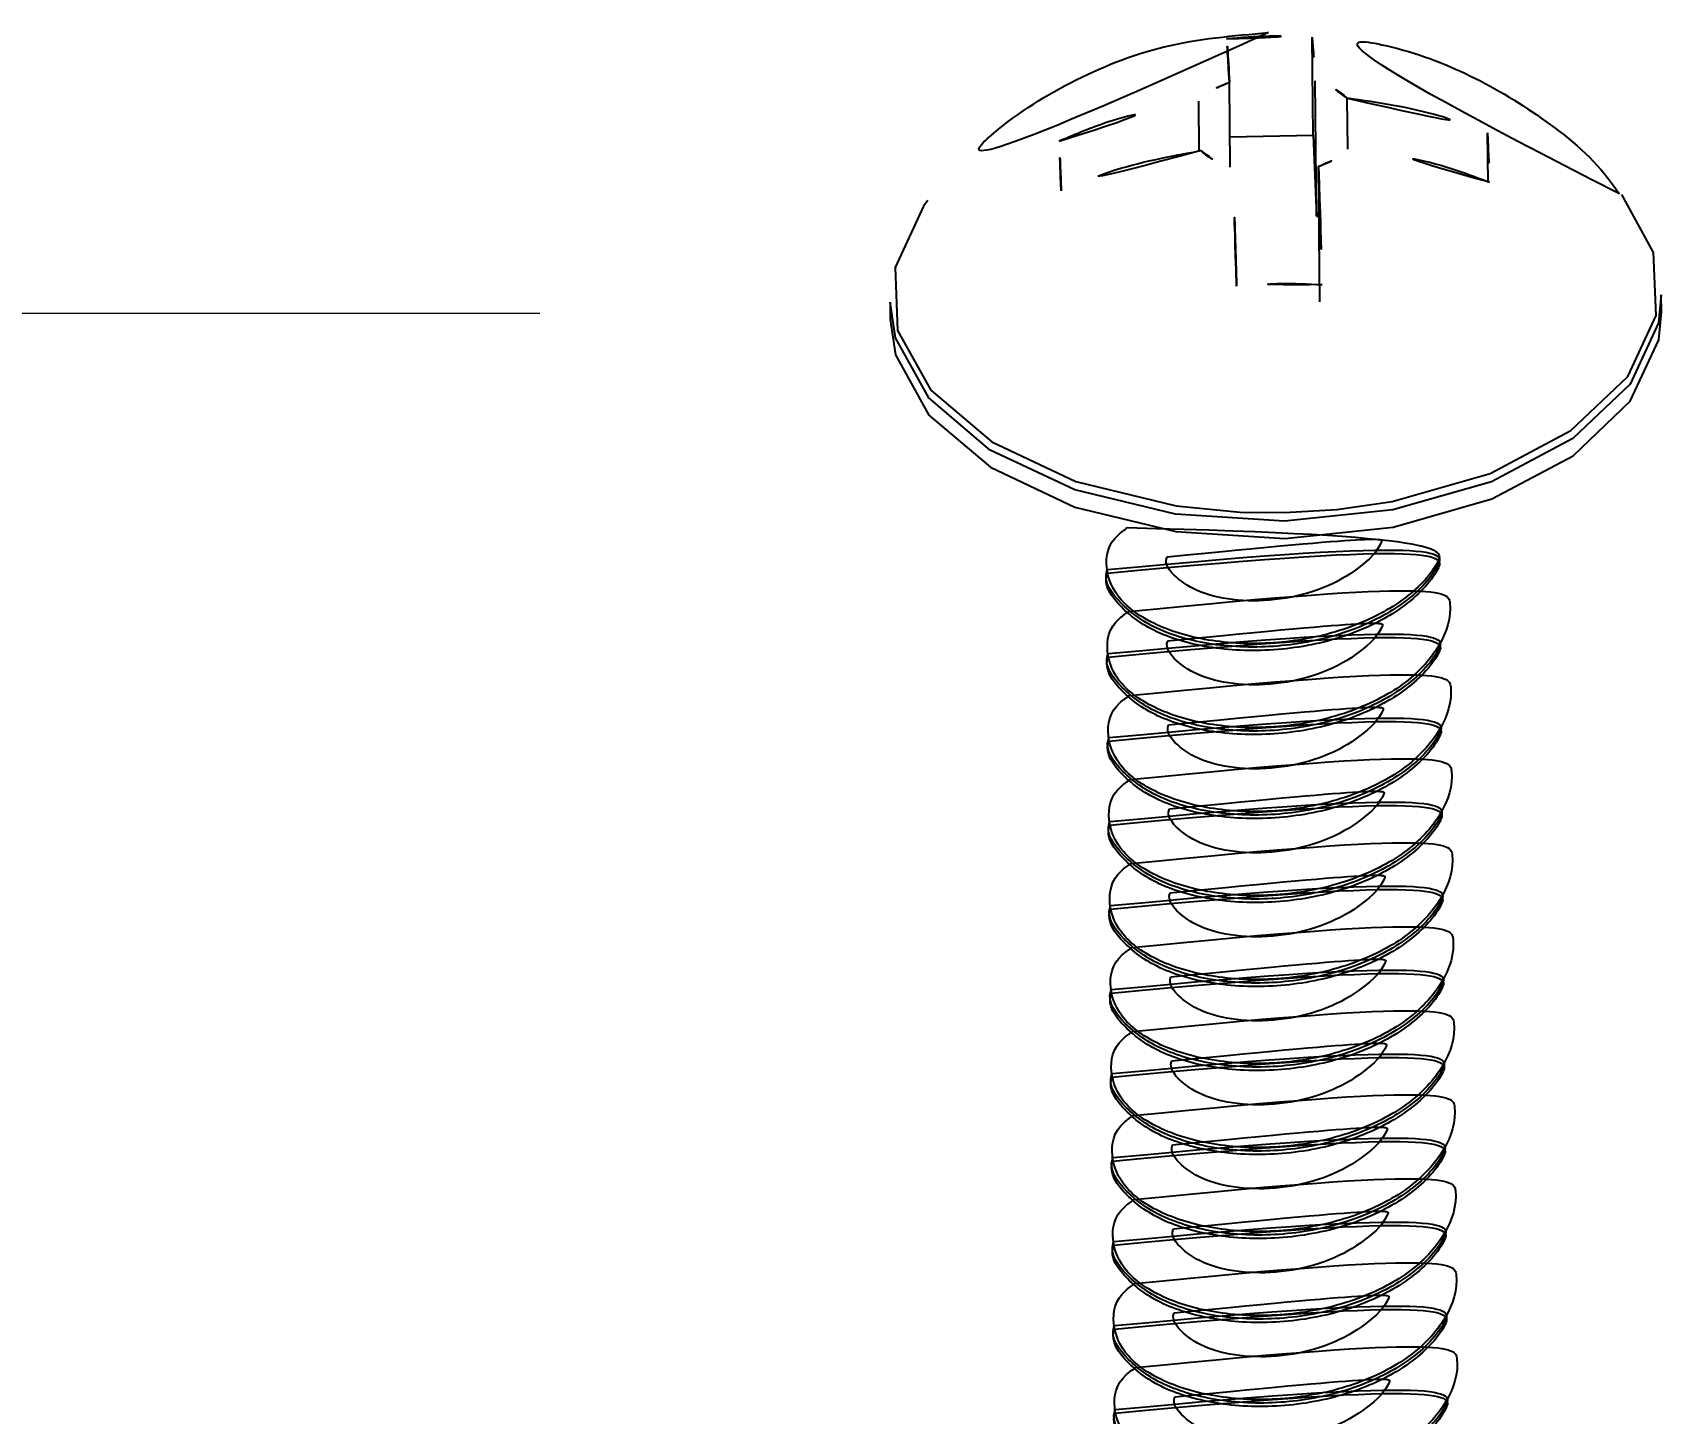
# Model space of a CAD drawing. Extents: x 16296680691 to 16296681387, y -37409617466 to -37409616989.
# Drawn here: x 16296681041.89 to 16296681060.14, y -37409617078.47 to -37409617063 of the extents above; entities that cross this region are included whole.
import ezdxf

# ---------------------------------------------------------------- set-up
doc = ezdxf.new("R2010")
doc.units = 0
doc.header["$LTSCALE"] = 10
doc.header["$MEASUREMENT"] = 0
doc.header["$PDMODE"] = 3
doc.header["$PDSIZE"] = -10
doc.layers.get('0').update_dxf_attribs({"linetype": 'CONTINUOUS'})
doc.layers.get('DEFPOINTS').update_dxf_attribs({"linetype": 'CONTINUOUS'})
doc.styles.add('Daelim Dimension', font='')
doc.styles.get('Daelim Dimension').set_extended_font_data('NanumGothic')
doc.dimstyles.new('DEFAULT', dxfattribs={"dimscale": 2, "dimtxt": 2, "dimasz": 2, "dimexe": 0, "dimexo": 2, "dimgap": 1, "dimtad": 1, "dimdec": 1, "dimzin": 9, "dimdsep": 46, "dimtxsty": 'Daelim Dimension', "dimcen": 0.5, "dimclrd": 252, "dimclre": 252, "dimclrt": 3, "dimadec": 1, "dimazin": 0, "dimtfac": 1, "dimtdec": 1, "dimtix": 1, "dimtmove": 0, "dimatfit": 3, "dimfxl": 1, "dimtolj": 1, "dimtzin": 1, "dimlwd": 9, "dimlwe": 9, "dimarcsym": 0})

# ---------------------------------------------------------------- blocks, each defined once
blk = doc.blocks.new('*D14')
at = {"color": 5, "lineweight": 9, "transparency": 16777216}
for p, q in [((16296681047.574579, -37409617066.150307), (16296681036.906321, -37409617066.150307)), ((16296681036.906321, -37409617070.150307), (16296681036.906321, -37409617089.763283)), ((16296681052.07793, -37409617093.763283), (16296681036.906321, -37409617093.763283))]:
    blk.add_line(p, q, dxfattribs=at)
at = {"color": 5, "transparency": 16777216}
for points in [[(16296681036.239651, -37409617070.150307), (16296681037.572981, -37409617070.150307), (16296681036.906321, -37409617066.150307)], [(16296681036.239651, -37409617089.763283), (16296681037.572981, -37409617089.763283), (16296681036.906321, -37409617093.763283)]]:
    blk.add_solid(points, dxfattribs=at)
at = {"layer": 'DEFPOINTS', "color": 0, "transparency": 16777216}
for p in [(16296681051.574579, -37409617066.150307), (16296681036.906321, -37409617093.763283), (16296681056.07793, -37409617093.763283)]:
    blk.add_point(p, dxfattribs=at)
at = {"color": 7, "transparency": 16777216, "insert": (16296681029.45566, -37409617079.956787), "char_height": 10, "attachment_point": 5, "rotation": 90, "style": 'Daelim Dimension'}
blk.add_mtext('\\A1;30', dxfattribs=at)

msp = doc.modelspace()

# ---------------------------------------------------------------- linework, layer by layer
at = {"color": 7, "linetype": 'Continuous', "lineweight": 25}
for p, q in [((16296681056.236919, -37409617064.152672), (16296681056.22662, -37409617063.055878)), ((16296681055.30839, -37409617064.511612), (16296681055.299459, -37409617063.561653)), ((16296681056.273411, -37409617065.057907), (16296681056.25918, -37409617063.54274)), ((16296681054.961599, -37409617064.329323), (16296681054.95636, -37409617063.771347)), ((16296681056.623989, -37409617064.309898), (16296681056.618629, -37409617063.738602)), ((16296681055.305189, -37409617064.171028), (16296681056.236919, -37409617064.152672)), ((16296681056.236919, -37409617064.152672), (16296681056.273411, -37409617065.057907)), ((16296681058.19585, -37409617064.674103), (16296681058.190701, -37409617064.126099)), ((16296681056.31208, -37409617066.017487), (16296681056.29785, -37409617064.502319)), ((16296681056.273411, -37409617065.057907), (16296681056.30316, -37409617065.067528)), ((16296681060.13859, -37409617066.133614), (16296681060.13678, -37409617065.94088)), ((16296681051.49716, -37409617066.022034), (16296681051.49897, -37409617066.21476))]:
    msp.add_line(p, q, dxfattribs=at)
at = {"color": 7, "linetype": 'Continuous', "lineweight": 25, "flags": 128}
for points in [[(16296681051.919399, -37409617064.885773), (16296681051.870609, -37409617064.949318), (16296681051.553711, -37409617065.632736), (16296681051.58213, -37409617066.337936), (16296681051.953581, -37409617067.007812), (16296681052.637951, -37409617067.588058), (16296681053.5798, -37409617068.031693), (16296681054.702841, -37409617068.302757), (16296681055.420441, -37409617068.37252)], [(16296681056.50342, -37409617068.34433), (16296681057.12122, -37409617068.255127), (16296681058.22065, -37409617067.940277), (16296681059.12528, -37409617067.460289), (16296681059.761829, -37409617066.854019), (16296681060.07873, -37409617066.170601), (16296681060.050301, -37409617065.465393), (16296681059.6957, -37409617064.815697)], [(16296681060.13678, -37409617065.94088), (16296681060.10601, -37409617066.25206), (16296681059.78714, -37409617066.939743), (16296681059.146629, -37409617067.549767), (16296681058.236361, -37409617068.032761), (16296681057.1301, -37409617068.349564), (16296681055.91745, -37409617068.47451)], [(16296681055.91745, -37409617068.47451), (16296681054.696659, -37409617068.397491), (16296681053.566629, -37409617068.124733), (16296681052.61891, -37409617067.678337), (16296681051.930281, -37409617067.094482), (16296681051.55652, -37409617066.420448), (16296681051.49716, -37409617066.022034)], [(16296681051.49897, -37409617066.21476), (16296681051.558331, -37409617066.613167), (16296681051.932091, -37409617067.287209), (16296681052.62072, -37409617067.871071), (16296681053.568439, -37409617068.317459), (16296681054.698469, -37409617068.590218), (16296681055.91926, -37409617068.667236), (16296681057.13191, -37409617068.54229), (16296681058.238171, -37409617068.225487), (16296681059.148439, -37409617067.7425), (16296681059.78895, -37409617067.132462), (16296681060.107821, -37409617066.444794), (16296681060.13859, -37409617066.133614)], [(16296681055.420441, -37409617068.37252), (16296681055.91608, -37409617068.379303), (16296681056.50342, -37409617068.34433)]]:
    msp.add_lwpolyline(points, dxfattribs=at)
at = {"color": 7, "linetype": 'Continuous', "lineweight": 25}
for centre, radius, start, end in [((16296681055.571449, -37409617064.392197), 0.873951, 108.1323201, 134.7329377), ((16296681056.00914, -37409617064.429382), 0.921221, 48.5771297, 74.2512805), ((16296681055.588181, -37409617063.634583), 0.921221, 228.5771297, 254.2512805), ((16296681056.025869, -37409617063.671768), 0.873951, 288.1323201, 314.7329377)]:
    msp.add_arc(centre, radius, start, end, dxfattribs=at)
for points, knots in [([(16296681055.736679, -37409617063.004013), (16296681055.34231, -37409617063.038078), (16296681054.574011, -37409617063.104469), (16296681053.511681, -37409617063.529808), (16296681052.607571, -37409617064.108528), (16296681052.15584, -37409617064.631493), (16296681051.94397, -37409617064.876778)], [0, 0, 0, 0, 0.270582924, 0.527140534, 0.778215697, 1, 1, 1, 1]), ([(16296681059.667749, -37409617064.810921), (16296681059.62611, -37409617064.751389), (16296681059.392151, -37409617064.416893), (16296681058.809799, -37409617063.944817), (16296681057.95788, -37409617063.432877), (16296681056.92271, -37409617063.066353), (16296681056.16338, -37409617063.026443), (16296681055.736679, -37409617063.004013)], [0, 0, 0, 0, 0.048632265, 0.273258781, 0.492976696, 0.715077081, 1, 1, 1, 1]), ([(16296681056.22662, -37409617063.055878), (16296681056.23012, -37409617063.087486), (16296681056.239811, -37409617063.174957), (16296681056.251631, -37409617063.399399), (16296681056.25918, -37409617063.54274)], [0, 0, 0, 0, 0.36131298, 1, 1, 1, 1]), ([(16296681055.299459, -37409617063.561653), (16296681055.29192, -37409617063.418297), (16296681055.2801, -37409617063.193871), (16296681055.270411, -37409617063.106377), (16296681055.266911, -37409617063.074783)], [0, 0, 0, 0, 0.6386870205, 1, 1, 1, 1]), ([(16296681056.618629, -37409617063.738602), (16296681056.966761, -37409617063.78907), (16296681057.511829, -37409617063.868088), (16296681058.010521, -37409617064.057617), (16296681058.190701, -37409617064.126099)], [0, 0, 0, 0, 0.63868702, 1, 1, 1, 1]), ([(16296681053.392139, -37409617064.220596), (16296681053.570971, -37409617064.145058), (16296681054.06592, -37409617063.935959), (16296681054.609301, -37409617063.835503), (16296681054.95636, -37409617063.771347)], [0, 0, 0, 0, 0.36131298, 1, 1, 1, 1]), ([(16296681054.978689, -37409617064.325363), (16296681054.63163, -37409617064.389519), (16296681054.088249, -37409617064.489967), (16296681053.5933, -37409617064.699074), (16296681053.414471, -37409617064.77462)], [0, 0, 0, 0, 0.63868702, 1, 1, 1, 1]), ([(16296681058.21303, -37409617064.680107), (16296681058.03285, -37409617064.611633), (16296681057.534161, -37409617064.422096), (16296681056.98909, -37409617064.343086), (16296681056.640961, -37409617064.292618)], [0, 0, 0, 0, 0.36131298, 1, 1, 1, 1]), ([(16296681056.29785, -37409617064.502319), (16296681056.30648, -37409617064.760277), (16296681056.319981, -37409617065.164192), (16296681056.33341, -37409617065.650299), (16296681056.338261, -37409617065.825943)], [0, 0, 0, 0, 0.63868702, 1, 1, 1, 1]), ([(16296681055.37855, -37409617065.844841), (16296681055.373699, -37409617065.669197), (16296681055.36027, -37409617065.18309), (16296681055.34676, -37409617064.77919), (16296681055.33814, -37409617064.521217)], [0, 0, 0, 0, 0.3613129795, 1, 1, 1, 1]), ([(16296681053.931641, -37409617069.017181), (16296681053.92963, -37409617069.022652), (16296681053.882521, -37409617069.150772), (16296681054.06369, -37409617069.409119), (16296681054.47839, -37409617069.709221), (16296681055.133869, -37409617069.884697), (16296681055.888229, -37409617069.897507), (16296681056.63958, -37409617069.73735), (16296681057.263321, -37409617069.419617), (16296681057.69183, -37409617068.983269), (16296681057.737471, -37409617068.652901), (16296681057.76029, -37409617068.487717)], [0, 0, 0, 0, 0.005544217, 0.12985119, 0.254158163, 0.378465136, 0.502772109, 0.627079082, 0.751386054, 0.875693027, 1, 1, 1, 1]), ([(16296681053.931999, -37409617069.056374), (16296681053.929991, -37409617069.061836), (16296681053.882891, -37409617069.189957), (16296681054.06406, -37409617069.448311), (16296681054.47875, -37409617069.748413), (16296681055.134239, -37409617069.923897), (16296681055.888599, -37409617069.936699), (16296681056.63995, -37409617069.776543), (16296681057.263691, -37409617069.458809), (16296681057.6922, -37409617069.022461), (16296681057.737841, -37409617068.692093), (16296681057.76066, -37409617068.526909)], [0, 0, 0, 0, 0.005544217, 0.12985119, 0.254158163, 0.378465136, 0.502772109, 0.627079082, 0.751386054, 0.875693027, 1, 1, 1, 1]), ([(16296681054.157709, -37409617068.547447), (16296681054.12146, -37409617068.573174), (16296681053.94319, -37409617068.699677), (16296681053.88813, -37409617068.99955), (16296681054.03904, -37409617069.367607), (16296681054.48452, -37409617069.670647), (16296681055.131769, -37409617069.845352), (16296681055.8883, -37409617069.85836), (16296681056.6392, -37409617069.698174), (16296681057.262541, -37409617069.380363), (16296681057.68585, -37409617068.951729), (16296681057.731279, -37409617068.62989), (16296681057.75341, -37409617068.47316)], [0, 0, 0, 0, 0.0277322832, 0.1363740771, 0.2450158709, 0.3536576647, 0.4622994585, 0.5709412524, 0.6795830462, 0.78822484, 0.8968666339, 1, 1, 1, 1]), ([(16296681054.60017, -37409617068.874611), (16296681054.59885, -37409617068.877876), (16296681054.56815, -37409617068.954033), (16296681054.68578, -37409617069.107964), (16296681054.955111, -37409617069.282433), (16296681055.38113, -37409617069.375954), (16296681055.87071, -37409617069.363609), (16296681056.36097, -37409617069.239273), (16296681056.758471, -37409617069.010902), (16296681056.995251, -37409617068.78009), (16296681057.02326, -37409617068.631607), (16296681057.029921, -37409617068.596283)], [0, 0, 0, 0, 0.006105229, 0.142026174, 0.277947118, 0.413868062, 0.549789006, 0.685709951, 0.821630895, 0.957551839, 1, 1, 1, 1]), ([(16296681054.16655, -37409617069.487984), (16296681054.130289, -37409617069.51371), (16296681053.952021, -37409617069.640213), (16296681053.896971, -37409617069.940086), (16296681054.047859, -37409617070.308144), (16296681054.493389, -37409617070.611191), (16296681055.140499, -37409617070.785889), (16296681055.89752, -37409617070.798882), (16296681056.646589, -37409617070.638779), (16296681057.276791, -37409617070.320641), (16296681057.681749, -37409617069.885857), (16296681057.828171, -37409617069.415779), (16296681057.69529, -37409617069.128143), (16296681057.635731, -37409617068.999199)], [0, 0, 0, 0, 0.025354924, 0.124683365, 0.224011806, 0.323340247, 0.422668688, 0.521997129, 0.62132557, 0.720654011, 0.819982452, 0.919310893, 1, 1, 1, 1]), ([(16296681053.94047, -37409617069.957718), (16296681053.938459, -37409617069.963188), (16296681053.891359, -37409617070.091309), (16296681054.072531, -37409617070.349663), (16296681054.487221, -37409617070.649757), (16296681055.14271, -37409617070.825241), (16296681055.89707, -37409617070.838051), (16296681056.648411, -37409617070.677887), (16296681057.27216, -37409617070.360161), (16296681057.70067, -37409617069.923813), (16296681057.746309, -37409617069.593437), (16296681057.769119, -37409617069.428261)], [0, 0, 0, 0, 0.005544217, 0.12985119, 0.254158163, 0.378465136, 0.502772109, 0.627079082, 0.751386054, 0.875693027, 1, 1, 1, 1]), ([(16296681053.94084, -37409617069.996902), (16296681053.938829, -37409617070.002373), (16296681053.89172, -37409617070.130501), (16296681054.072901, -37409617070.388847), (16296681054.487591, -37409617070.688942), (16296681055.14308, -37409617070.864433), (16296681055.89744, -37409617070.877243), (16296681056.648781, -37409617070.717079), (16296681057.27253, -37409617070.399353), (16296681057.701031, -37409617069.962997), (16296681057.74667, -37409617069.632629), (16296681057.769489, -37409617069.467453)], [0, 0, 0, 0, 0.005544217, 0.12985119, 0.254158163, 0.378465136, 0.502772109, 0.627079082, 0.751386054, 0.875693027, 1, 1, 1, 1]), ([(16296681054.609011, -37409617069.815147), (16296681054.607691, -37409617069.81842), (16296681054.576981, -37409617069.894562), (16296681054.694611, -37409617070.048492), (16296681054.96394, -37409617070.222969), (16296681055.389959, -37409617070.31649), (16296681055.879551, -37409617070.304153), (16296681056.369801, -37409617070.17981), (16296681056.767309, -37409617069.951439), (16296681057.004089, -37409617069.720627), (16296681057.032089, -37409617069.572144), (16296681057.038759, -37409617069.536812)], [0, 0, 0, 0, 0.006105229, 0.142026174, 0.277947118, 0.413868062, 0.549789006, 0.685709951, 0.821630895, 0.957551839, 1, 1, 1, 1]), ([(16296681054.175381, -37409617070.42852), (16296681054.13913, -37409617070.454247), (16296681053.960859, -37409617070.58075), (16296681053.9058, -37409617070.880623), (16296681054.0567, -37409617071.24868), (16296681054.50222, -37409617071.551727), (16296681055.14934, -37409617071.726433), (16296681055.906361, -37409617071.739418), (16296681056.65542, -37409617071.579323), (16296681057.285629, -37409617071.261177), (16296681057.69059, -37409617070.826401), (16296681057.837, -37409617070.356323), (16296681057.70413, -37409617070.068672), (16296681057.644569, -37409617069.939743)], [0, 0, 0, 0, 0.025354924, 0.124683365, 0.224011806, 0.323340247, 0.422668688, 0.521997129, 0.62132557, 0.720654011, 0.819982452, 0.919310893, 1, 1, 1, 1]), ([(16296681053.94931, -37409617070.898247), (16296681053.94729, -37409617070.903717), (16296681053.90019, -37409617071.031853), (16296681054.08136, -37409617071.290192), (16296681054.49605, -37409617071.590286), (16296681055.151541, -37409617071.765778), (16296681055.905899, -37409617071.778587), (16296681056.657249, -37409617071.618423), (16296681057.280991, -37409617071.300697), (16296681057.709499, -37409617070.864342), (16296681057.75514, -37409617070.533981), (16296681057.77796, -37409617070.368797)], [0, 0, 0, 0, 0.005544217, 0.12985119, 0.254158163, 0.378465136, 0.502772109, 0.627079082, 0.751386054, 0.875693027, 1, 1, 1, 1]), ([(16296681054.61784, -37409617070.755676), (16296681054.61652, -37409617070.758957), (16296681054.585819, -37409617070.835098), (16296681054.703449, -37409617070.989029), (16296681054.972771, -37409617071.163513), (16296681055.3988, -37409617071.257027), (16296681055.88838, -37409617071.244682), (16296681056.378639, -37409617071.120354), (16296681056.77614, -37409617070.891983), (16296681057.01292, -37409617070.661163), (16296681057.04093, -37409617070.51268), (16296681057.04759, -37409617070.477348)], [0, 0, 0, 0, 0.006105229, 0.142026174, 0.277947118, 0.413868062, 0.549789006, 0.685709951, 0.821630895, 0.957551839, 1, 1, 1, 1]), ([(16296681053.949671, -37409617070.937439), (16296681053.94766, -37409617070.942909), (16296681053.90056, -37409617071.071037), (16296681054.08173, -37409617071.329376), (16296681054.49642, -37409617071.629478), (16296681055.151911, -37409617071.80497), (16296681055.906269, -37409617071.817772), (16296681056.65761, -37409617071.657623), (16296681057.281361, -37409617071.33989), (16296681057.709869, -37409617070.903526), (16296681057.75551, -37409617070.573174), (16296681057.77833, -37409617070.407982)], [0, 0, 0, 0, 0.005544217, 0.12985119, 0.254158163, 0.378465136, 0.502772109, 0.627079082, 0.751386054, 0.875693027, 1, 1, 1, 1]), ([(16296681054.184219, -37409617071.369057), (16296681054.147961, -37409617071.394783), (16296681053.96969, -37409617071.521294), (16296681053.91464, -37409617071.821159), (16296681054.065531, -37409617072.189217), (16296681054.511049, -37409617072.492264), (16296681055.158171, -37409617072.666969), (16296681055.91519, -37409617072.679947), (16296681056.664261, -37409617072.519852), (16296681057.29446, -37409617072.201714), (16296681057.699421, -37409617071.766937), (16296681057.845831, -37409617071.296852), (16296681057.712959, -37409617071.009209), (16296681057.6534, -37409617070.880272)], [0, 0, 0, 0, 0.025354924, 0.124683365, 0.224011806, 0.323340247, 0.422668688, 0.521997129, 0.62132557, 0.720654011, 0.819982452, 0.919310893, 1, 1, 1, 1]), ([(16296681054.626671, -37409617071.69622), (16296681054.625351, -37409617071.699493), (16296681054.59465, -37409617071.775627), (16296681054.71228, -37409617071.929573), (16296681054.981609, -37409617072.10405), (16296681055.407631, -37409617072.197563), (16296681055.897221, -37409617072.185219), (16296681056.38747, -37409617072.060883), (16296681056.784981, -37409617071.832512), (16296681057.021761, -37409617071.6017), (16296681057.049761, -37409617071.453217), (16296681057.056431, -37409617071.417877)], [0, 0, 0, 0, 0.0061052293, 0.1420261735, 0.2779471178, 0.413868062, 0.5497890063, 0.6857099506, 0.8216308948, 0.9575518391, 1, 1, 1, 1]), ([(16296681053.958139, -37409617071.838791), (16296681053.956129, -37409617071.844261), (16296681053.909031, -37409617071.972382), (16296681054.0902, -37409617072.230743), (16296681054.50489, -37409617072.53083), (16296681055.160379, -37409617072.706306), (16296681055.91474, -37409617072.719116), (16296681056.66608, -37409617072.55896), (16296681057.289829, -37409617072.241226), (16296681057.71834, -37409617071.804878), (16296681057.763969, -37409617071.474518), (16296681057.786791, -37409617071.309334)], [0, 0, 0, 0, 0.005544217, 0.12985119, 0.254158163, 0.378465136, 0.502772109, 0.627079082, 0.751386054, 0.875693027, 1, 1, 1, 1]), ([(16296681053.958509, -37409617071.877983), (16296681053.956499, -37409617071.883453), (16296681053.909389, -37409617072.011574), (16296681054.090561, -37409617072.26992), (16296681054.50526, -37409617072.570023), (16296681055.160749, -37409617072.745506), (16296681055.91511, -37409617072.758324), (16296681056.666451, -37409617072.598152), (16296681057.290199, -37409617072.280434), (16296681057.7187, -37409617071.84407), (16296681057.764339, -37409617071.513702), (16296681057.787161, -37409617071.348518)], [0, 0, 0, 0, 0.005544217, 0.12985119, 0.254158163, 0.378465136, 0.502772109, 0.627079082, 0.751386054, 0.875693027, 1, 1, 1, 1]), ([(16296681054.19305, -37409617072.309593), (16296681054.156799, -37409617072.33532), (16296681053.978531, -37409617072.461823), (16296681053.92347, -37409617072.761703), (16296681054.074369, -37409617073.129753), (16296681054.51989, -37409617073.4328), (16296681055.167, -37409617073.607513), (16296681055.92403, -37409617073.620491), (16296681056.67309, -37409617073.460388), (16296681057.303301, -37409617073.14225), (16296681057.70826, -37409617072.707474), (16296681057.85467, -37409617072.237389), (16296681057.7218, -37409617071.949753), (16296681057.662239, -37409617071.820808)], [0, 0, 0, 0, 0.025354924, 0.124683365, 0.224011806, 0.323340247, 0.422668688, 0.521997129, 0.62132557, 0.720654011, 0.819982452, 0.919310893, 1, 1, 1, 1]), ([(16296681053.96697, -37409617072.779327), (16296681053.96496, -37409617072.784798), (16296681053.91786, -37409617072.912918), (16296681054.09903, -37409617073.171272), (16296681054.51372, -37409617073.471367), (16296681055.16921, -37409617073.646851), (16296681055.923571, -37409617073.65966), (16296681056.674919, -37409617073.499496), (16296681057.29866, -37409617073.18177), (16296681057.727171, -37409617072.745422), (16296681057.77281, -37409617072.415047), (16296681057.79563, -37409617072.24987)], [0, 0, 0, 0, 0.005544217, 0.12985119, 0.254158163, 0.378465136, 0.502772109, 0.627079082, 0.751386054, 0.875693027, 1, 1, 1, 1]), ([(16296681053.96734, -37409617072.81852), (16296681053.96533, -37409617072.82399), (16296681053.91823, -37409617072.95211), (16296681054.0994, -37409617073.210457), (16296681054.51409, -37409617073.510559), (16296681055.16958, -37409617073.686043), (16296681055.923941, -37409617073.698853), (16296681056.67528, -37409617073.538689), (16296681057.29903, -37409617073.220963), (16296681057.727539, -37409617072.784607), (16296681057.77318, -37409617072.454239), (16296681057.796, -37409617072.289047)], [0, 0, 0, 0, 0.005544217, 0.12985119, 0.254158163, 0.378465136, 0.502772109, 0.627079082, 0.751386054, 0.875693027, 1, 1, 1, 1]), ([(16296681054.635509, -37409617072.636757), (16296681054.63419, -37409617072.64003), (16296681054.603491, -37409617072.716171), (16296681054.721121, -37409617072.870102), (16296681054.99044, -37409617073.044594), (16296681055.41647, -37409617073.1381), (16296681055.90605, -37409617073.125763), (16296681056.396299, -37409617073.001419), (16296681056.79381, -37409617072.773048), (16296681057.03059, -37409617072.542236), (16296681057.058599, -37409617072.393761), (16296681057.06526, -37409617072.358421)], [0, 0, 0, 0, 0.006105229, 0.142026174, 0.277947118, 0.413868062, 0.549789006, 0.685709951, 0.821630895, 0.957551839, 1, 1, 1, 1]), ([(16296681054.201891, -37409617073.25013), (16296681054.16563, -37409617073.275864), (16296681053.98736, -37409617073.402359), (16296681053.93231, -37409617073.702232), (16296681054.0832, -37409617074.07029), (16296681054.528721, -37409617074.373337), (16296681055.17584, -37409617074.548042), (16296681055.932859, -37409617074.561028), (16296681056.681931, -37409617074.400917), (16296681057.31213, -37409617074.082787), (16296681057.717091, -37409617073.64801), (16296681057.863501, -37409617073.177933), (16296681057.730631, -37409617072.890282), (16296681057.67107, -37409617072.761337)], [0, 0, 0, 0, 0.025354924, 0.124683365, 0.224011806, 0.323340247, 0.422668688, 0.521997129, 0.62132557, 0.720654011, 0.819982452, 0.919310893, 1, 1, 1, 1]), ([(16296681053.975809, -37409617073.719856), (16296681053.973801, -37409617073.725327), (16296681053.926689, -37409617073.853447), (16296681054.107861, -37409617074.111809), (16296681054.52256, -37409617074.411903), (16296681055.178049, -37409617074.587387), (16296681055.932409, -37409617074.600197), (16296681056.68375, -37409617074.440041), (16296681057.307501, -37409617074.122307), (16296681057.736, -37409617073.685959), (16296681057.781639, -37409617073.355591), (16296681057.804461, -37409617073.190407)], [0, 0, 0, 0, 0.005544217, 0.12985119, 0.254158163, 0.378465136, 0.502772109, 0.627079082, 0.751386054, 0.875693027, 1, 1, 1, 1]), ([(16296681053.976179, -37409617073.759064), (16296681053.974171, -37409617073.764526), (16296681053.927059, -37409617073.892647), (16296681054.108231, -37409617074.150993), (16296681054.52293, -37409617074.451103), (16296681055.17841, -37409617074.626579), (16296681055.932779, -37409617074.639389), (16296681056.68412, -37409617074.479233), (16296681057.307871, -37409617074.161499), (16296681057.73637, -37409617073.725143), (16296681057.782009, -37409617073.394783), (16296681057.804831, -37409617073.229591)], [0, 0, 0, 0, 0.005544217, 0.12985119, 0.254158163, 0.378465136, 0.502772109, 0.627079082, 0.751386054, 0.875693027, 1, 1, 1, 1]), ([(16296681054.644341, -37409617073.577301), (16296681054.643021, -37409617073.580566), (16296681054.61232, -37409617073.656708), (16296681054.72995, -37409617073.810638), (16296681054.999281, -37409617073.985123), (16296681055.425301, -37409617074.078644), (16296681055.91489, -37409617074.066299), (16296681056.40514, -37409617073.941963), (16296681056.80265, -37409617073.713593), (16296681057.039431, -37409617073.48278), (16296681057.06743, -37409617073.334297), (16296681057.074089, -37409617073.298958)], [0, 0, 0, 0, 0.006105229, 0.142026174, 0.277947118, 0.413868062, 0.549789006, 0.685709951, 0.821630895, 0.957551839, 1, 1, 1, 1]), ([(16296681054.21072, -37409617074.190666), (16296681054.174471, -37409617074.216393), (16296681053.996189, -37409617074.342903), (16296681053.941139, -37409617074.642769), (16296681054.092039, -37409617075.010834), (16296681054.53756, -37409617075.313873), (16296681055.184669, -37409617075.488579), (16296681055.9417, -37409617075.501556), (16296681056.69076, -37409617075.341461), (16296681057.320959, -37409617075.023323), (16296681057.725929, -37409617074.588547), (16296681057.872339, -37409617074.118469), (16296681057.73946, -37409617073.830818), (16296681057.679911, -37409617073.701881)], [0, 0, 0, 0, 0.025354924, 0.124683365, 0.224011806, 0.323340247, 0.422668688, 0.521997129, 0.62132557, 0.720654011, 0.819982452, 0.919310893, 1, 1, 1, 1]), ([(16296681053.98464, -37409617074.6604), (16296681053.98263, -37409617074.665871), (16296681053.93553, -37409617074.793999), (16296681054.116699, -37409617075.052353), (16296681054.531389, -37409617075.35244), (16296681055.18688, -37409617075.527924), (16296681055.94124, -37409617075.540733), (16296681056.692579, -37409617075.380577), (16296681057.31633, -37409617075.062843), (16296681057.744841, -37409617074.626503), (16296681057.79048, -37409617074.296127), (16296681057.813299, -37409617074.130943)], [0, 0, 0, 0, 0.005544217, 0.12985119, 0.254158163, 0.378465136, 0.502772109, 0.627079082, 0.751386054, 0.875693027, 1, 1, 1, 1]), ([(16296681053.98501, -37409617074.699593), (16296681053.983, -37409617074.705063), (16296681053.9359, -37409617074.833183), (16296681054.117069, -37409617075.09153), (16296681054.531759, -37409617075.391632), (16296681055.18725, -37409617075.567123), (16296681055.94161, -37409617075.579933), (16296681056.692949, -37409617075.419762), (16296681057.3167, -37409617075.102043), (16296681057.745211, -37409617074.66568), (16296681057.79085, -37409617074.335312), (16296681057.81366, -37409617074.170128)], [0, 0, 0, 0, 0.005544217, 0.12985119, 0.254158163, 0.378465136, 0.502772109, 0.627079082, 0.751386054, 0.875693027, 1, 1, 1, 1]), ([(16296681054.653179, -37409617074.517838), (16296681054.651859, -37409617074.521111), (16296681054.621149, -37409617074.597237), (16296681054.738791, -37409617074.751167), (16296681055.00811, -37409617074.925659), (16296681055.43413, -37409617075.019173), (16296681055.923719, -37409617075.006844), (16296681056.413971, -37409617074.882492), (16296681056.81148, -37409617074.654129), (16296681057.04826, -37409617074.423317), (16296681057.076269, -37409617074.274834), (16296681057.08293, -37409617074.239487)], [0, 0, 0, 0, 0.006105229, 0.142026174, 0.277947118, 0.413868062, 0.549789006, 0.685709951, 0.821630895, 0.957551839, 1, 1, 1, 1]), ([(16296681054.219549, -37409617075.131203), (16296681054.1833, -37409617075.156929), (16296681054.00503, -37409617075.283432), (16296681053.94998, -37409617075.583313), (16296681054.10087, -37409617075.951363), (16296681054.546391, -37409617076.25441), (16296681055.19351, -37409617076.429123), (16296681055.950529, -37409617076.442101), (16296681056.699591, -37409617076.281998), (16296681057.3298, -37409617075.96386), (16296681057.73476, -37409617075.529091), (16296681057.88117, -37409617075.059013), (16296681057.748301, -37409617074.771347), (16296681057.68874, -37409617074.642433)], [0, 0, 0, 0, 0.025354924, 0.124683365, 0.224011806, 0.323340247, 0.422668688, 0.521997129, 0.62132557, 0.720654011, 0.819982452, 0.919310893, 1, 1, 1, 1]), ([(16296681053.993481, -37409617075.600937), (16296681053.99147, -37409617075.606407), (16296681053.944361, -37409617075.734543), (16296681054.12553, -37409617075.992882), (16296681054.54023, -37409617076.292976), (16296681055.195709, -37409617076.468468), (16296681055.950081, -37409617076.48127), (16296681056.70142, -37409617076.321114), (16296681057.325171, -37409617076.00338), (16296681057.75367, -37409617075.567032), (16296681057.799311, -37409617075.236656), (16296681057.82213, -37409617075.07148)], [0, 0, 0, 0, 0.005544217, 0.12985119, 0.254158163, 0.378465136, 0.502772109, 0.627079082, 0.751386054, 0.875693027, 1, 1, 1, 1]), ([(16296681053.993851, -37409617075.640129), (16296681053.991831, -37409617075.645599), (16296681053.944731, -37409617075.77372), (16296681054.1259, -37409617076.032066), (16296681054.54059, -37409617076.332169), (16296681055.196079, -37409617076.507652), (16296681055.950439, -37409617076.520462), (16296681056.70179, -37409617076.360298), (16296681057.325529, -37409617076.042572), (16296681057.75404, -37409617075.606216), (16296681057.799681, -37409617075.275848), (16296681057.8225, -37409617075.110672)], [0, 0, 0, 0, 0.005544217, 0.12985119, 0.254158163, 0.378465136, 0.502772109, 0.627079082, 0.751386054, 0.875693027, 1, 1, 1, 1]), ([(16296681054.66201, -37409617075.458366), (16296681054.66069, -37409617075.461647), (16296681054.62999, -37409617075.537781), (16296681054.74762, -37409617075.691711), (16296681055.016951, -37409617075.866203), (16296681055.44297, -37409617075.959709), (16296681055.93255, -37409617075.947372), (16296681056.42281, -37409617075.823036), (16296681056.82032, -37409617075.594673), (16296681057.057091, -37409617075.363853), (16296681057.0851, -37409617075.21537), (16296681057.091761, -37409617075.180031)], [0, 0, 0, 0, 0.006105229, 0.142026174, 0.277947118, 0.413868062, 0.549789006, 0.685709951, 0.821630895, 0.957551839, 1, 1, 1, 1]), ([(16296681054.22839, -37409617076.071739), (16296681054.192141, -37409617076.097473), (16296681054.013861, -37409617076.223969), (16296681053.958811, -37409617076.523849), (16296681054.109711, -37409617076.891899), (16296681054.555229, -37409617077.194946), (16296681055.202339, -37409617077.369652), (16296681055.95937, -37409617077.382637), (16296681056.708429, -37409617077.222527), (16296681057.338631, -37409617076.904404), (16296681057.743601, -37409617076.469627), (16296681057.890011, -37409617075.999542), (16296681057.75713, -37409617075.711891), (16296681057.69758, -37409617075.582962)], [0, 0, 0, 0, 0.025354924, 0.124683365, 0.224011806, 0.323340247, 0.422668688, 0.521997129, 0.62132557, 0.720654011, 0.819982452, 0.919310893, 1, 1, 1, 1]), ([(16296681054.00231, -37409617076.541473), (16296681054.000299, -37409617076.546944), (16296681053.953199, -37409617076.675072), (16296681054.134371, -37409617076.933418), (16296681054.549061, -37409617077.233513), (16296681055.20455, -37409617077.408997), (16296681055.95891, -37409617077.421806), (16296681056.710251, -37409617077.26165), (16296681057.334, -37409617076.943916), (16296681057.76251, -37409617076.507568), (16296681057.808149, -37409617076.1772), (16296681057.830971, -37409617076.012016)], [0, 0, 0, 0, 0.005544217, 0.12985119, 0.254158163, 0.378465136, 0.502772109, 0.627079082, 0.751386054, 0.875693027, 1, 1, 1, 1]), ([(16296681054.670851, -37409617076.398911), (16296681054.669531, -37409617076.402184), (16296681054.638821, -37409617076.478317), (16296681054.75646, -37409617076.632248), (16296681055.02578, -37409617076.806732), (16296681055.451799, -37409617076.900253), (16296681055.941389, -37409617076.887909), (16296681056.431641, -37409617076.763573), (16296681056.829149, -37409617076.535202), (16296681057.065929, -37409617076.30439), (16296681057.093929, -37409617076.155907), (16296681057.100599, -37409617076.120567)], [0, 0, 0, 0, 0.006105229, 0.142026174, 0.277947118, 0.413868062, 0.549789006, 0.685709951, 0.821630895, 0.957551839, 1, 1, 1, 1]), ([(16296681054.00268, -37409617076.580673), (16296681054.000669, -37409617076.586143), (16296681053.953569, -37409617076.714256), (16296681054.134741, -37409617076.97261), (16296681054.549431, -37409617077.272713), (16296681055.20492, -37409617077.448189), (16296681055.95928, -37409617077.460999), (16296681056.710621, -37409617077.300827), (16296681057.33437, -37409617076.983109), (16296681057.76288, -37409617076.546753), (16296681057.80851, -37409617076.216393), (16296681057.831329, -37409617076.051208)], [0, 0, 0, 0, 0.005544217, 0.12985119, 0.254158163, 0.378465136, 0.502772109, 0.627079082, 0.751386054, 0.875693027, 1, 1, 1, 1]), ([(16296681054.237221, -37409617077.012283), (16296681054.20097, -37409617077.038002), (16296681054.022699, -37409617077.164513), (16296681053.967649, -37409617077.464394), (16296681054.11854, -37409617077.832443), (16296681054.56406, -37409617078.135483), (16296681055.21118, -37409617078.310188), (16296681055.968201, -37409617078.323181), (16296681056.71726, -37409617078.163071), (16296681057.347469, -37409617077.84494), (16296681057.75243, -37409617077.410156), (16296681057.89884, -37409617076.940079), (16296681057.76597, -37409617076.652428), (16296681057.706409, -37409617076.523499)], [0, 0, 0, 0, 0.025354924, 0.124683365, 0.224011806, 0.323340247, 0.422668688, 0.521997129, 0.62132557, 0.720654011, 0.819982452, 0.919310893, 1, 1, 1, 1]), ([(16296681054.01115, -37409617077.48201), (16296681054.00914, -37409617077.48748), (16296681053.96203, -37409617077.615608), (16296681054.1432, -37409617077.873947), (16296681054.557899, -37409617078.174049), (16296681055.213381, -37409617078.349541), (16296681055.967739, -37409617078.362343), (16296681056.71909, -37409617078.202187), (16296681057.342831, -37409617077.884453), (16296681057.771339, -37409617077.448097), (16296681057.81698, -37409617077.117737), (16296681057.8398, -37409617076.952553)], [0, 0, 0, 0, 0.005544217, 0.12985119, 0.254158163, 0.378465136, 0.502772109, 0.627079082, 0.751386054, 0.875693027, 1, 1, 1, 1]), ([(16296681054.67968, -37409617077.339447), (16296681054.67836, -37409617077.34272), (16296681054.647659, -37409617077.418861), (16296681054.765289, -37409617077.572777), (16296681055.03462, -37409617077.747269), (16296681055.46064, -37409617077.840782), (16296681055.95022, -37409617077.828453), (16296681056.440479, -37409617077.704109), (16296681056.83798, -37409617077.475739), (16296681057.07476, -37409617077.244926), (16296681057.10277, -37409617077.096443), (16296681057.10943, -37409617077.061096)], [0, 0, 0, 0, 0.006105229, 0.142026174, 0.277947118, 0.413868062, 0.549789006, 0.685709951, 0.821630895, 0.957551839, 1, 1, 1, 1]), ([(16296681054.01152, -37409617077.521202), (16296681054.009501, -37409617077.526672), (16296681053.9624, -37409617077.654793), (16296681054.14357, -37409617077.913147), (16296681054.55826, -37409617078.213242), (16296681055.213751, -37409617078.388733), (16296681055.968109, -37409617078.401543), (16296681056.71946, -37409617078.241371), (16296681057.343201, -37409617077.923653), (16296681057.771709, -37409617077.487297), (16296681057.81735, -37409617077.156929), (16296681057.84017, -37409617076.991737)], [0, 0, 0, 0, 0.005544217, 0.12985119, 0.254158163, 0.378465136, 0.502772109, 0.627079082, 0.751386054, 0.875693027, 1, 1, 1, 1]), ([(16296681054.246059, -37409617077.95282), (16296681054.209801, -37409617077.978539), (16296681054.03153, -37409617078.105042), (16296681053.97648, -37409617078.404922), (16296681054.12738, -37409617078.772972), (16296681054.572901, -37409617079.076019), (16296681055.220011, -37409617079.250717), (16296681055.977039, -37409617079.263718), (16296681056.726101, -37409617079.103607), (16296681057.3563, -37409617078.785477), (16296681057.761259, -37409617078.3507), (16296681057.907669, -37409617077.880623), (16296681057.774799, -37409617077.592957), (16296681057.71524, -37409617077.464043)], [0, 0, 0, 0, 0.025354924, 0.124683365, 0.224011806, 0.323340247, 0.422668688, 0.521997129, 0.62132557, 0.720654011, 0.819982452, 0.919310893, 1, 1, 1, 1]), ([(16296681054.019979, -37409617078.422546), (16296681054.017969, -37409617078.428017), (16296681053.970869, -37409617078.556137), (16296681054.15204, -37409617078.814491), (16296681054.56673, -37409617079.114594), (16296681055.222219, -37409617079.290077), (16296681055.97658, -37409617079.302887), (16296681056.727921, -37409617079.142723), (16296681057.351669, -37409617078.824997), (16296681057.78018, -37409617078.388641), (16296681057.825821, -37409617078.058273), (16296681057.848631, -37409617077.893089)], [0, 0, 0, 0, 0.005544217, 0.12985119, 0.254158163, 0.378465136, 0.502772109, 0.627079082, 0.751386054, 0.875693027, 1, 1, 1, 1]), ([(16296681054.02035, -37409617078.461739), (16296681054.018339, -37409617078.467209), (16296681053.971239, -37409617078.595329), (16296681054.152399, -37409617078.853683), (16296681054.567101, -37409617079.153778), (16296681055.222589, -37409617079.329262), (16296681055.97695, -37409617079.342072), (16296681056.728291, -37409617079.181908), (16296681057.352039, -37409617078.864182), (16296681057.78054, -37409617078.427834), (16296681057.82618, -37409617078.097473), (16296681057.849001, -37409617077.932281)], [0, 0, 0, 0, 0.005544217, 0.12985119, 0.254158163, 0.378465136, 0.502772109, 0.627079082, 0.751386054, 0.875693027, 1, 1, 1, 1]), ([(16296681054.68852, -37409617078.279984), (16296681054.687201, -37409617078.283257), (16296681054.65649, -37409617078.359398), (16296681054.77412, -37409617078.513321), (16296681055.043449, -37409617078.687813), (16296681055.469469, -37409617078.781326), (16296681055.959061, -37409617078.768982), (16296681056.44931, -37409617078.644653), (16296681056.846821, -37409617078.416283), (16296681057.083599, -37409617078.185463), (16296681057.111601, -37409617078.03698), (16296681057.118271, -37409617078.001648)], [0, 0, 0, 0, 0.006105229, 0.142026174, 0.277947118, 0.413868062, 0.549789006, 0.685709951, 0.821630895, 0.957551839, 1, 1, 1, 1])]:
    msp.add_open_spline(points, degree=3, knots=knots, dxfattribs=at)
for points in [[(16296681055.266911, -37409617063.074783), (16296681055.42676, -37409617063.061256), (16296681055.746469, -37409617063.034218), (16296681056.06657, -37409617063.048653), (16296681056.22662, -37409617063.055878)], [(16296681058.190701, -37409617064.126099), (16296681058.19433, -37409617064.208061), (16296681058.201571, -37409617064.371986), (16296681058.209209, -37409617064.577408), (16296681058.21303, -37409617064.680107)], [(16296681053.414471, -37409617064.77462), (16296681053.41065, -37409617064.671913), (16296681053.403021, -37409617064.466507), (16296681053.395769, -37409617064.302567), (16296681053.392139, -37409617064.220596)], [(16296681056.338261, -37409617065.825943), (16296681056.178221, -37409617065.818718), (16296681055.85812, -37409617065.804283), (16296681055.53841, -37409617065.831322), (16296681055.37855, -37409617065.844841)]]:
    msp.add_open_spline(points, degree=3, dxfattribs=at)

# ---------------------------------------------------------------- dimensions: what is measured, and where the dimension line sits
at = {"color": 7}
dim = msp.add_linear_dim(base=(16296681036.906321, -37409617093.763283), p1=(16296681051.57457, -37409617066.150299), p2=(16296681056.077921, -37409617093.763268), angle=90, text='30', dimstyle='DEFAULT', override={"dimtxt": 5, "dimclrd": 5, "dimclre": 5, "dimclrt": 7}, dxfattribs=at)
dim.commit()
dim.dimension.update_dxf_attribs({"geometry": '*D14', "text_midpoint": (16296681036.906309, -37409617079.956787), "dimtype": 160})

doc.saveas('drawing.dxf')
